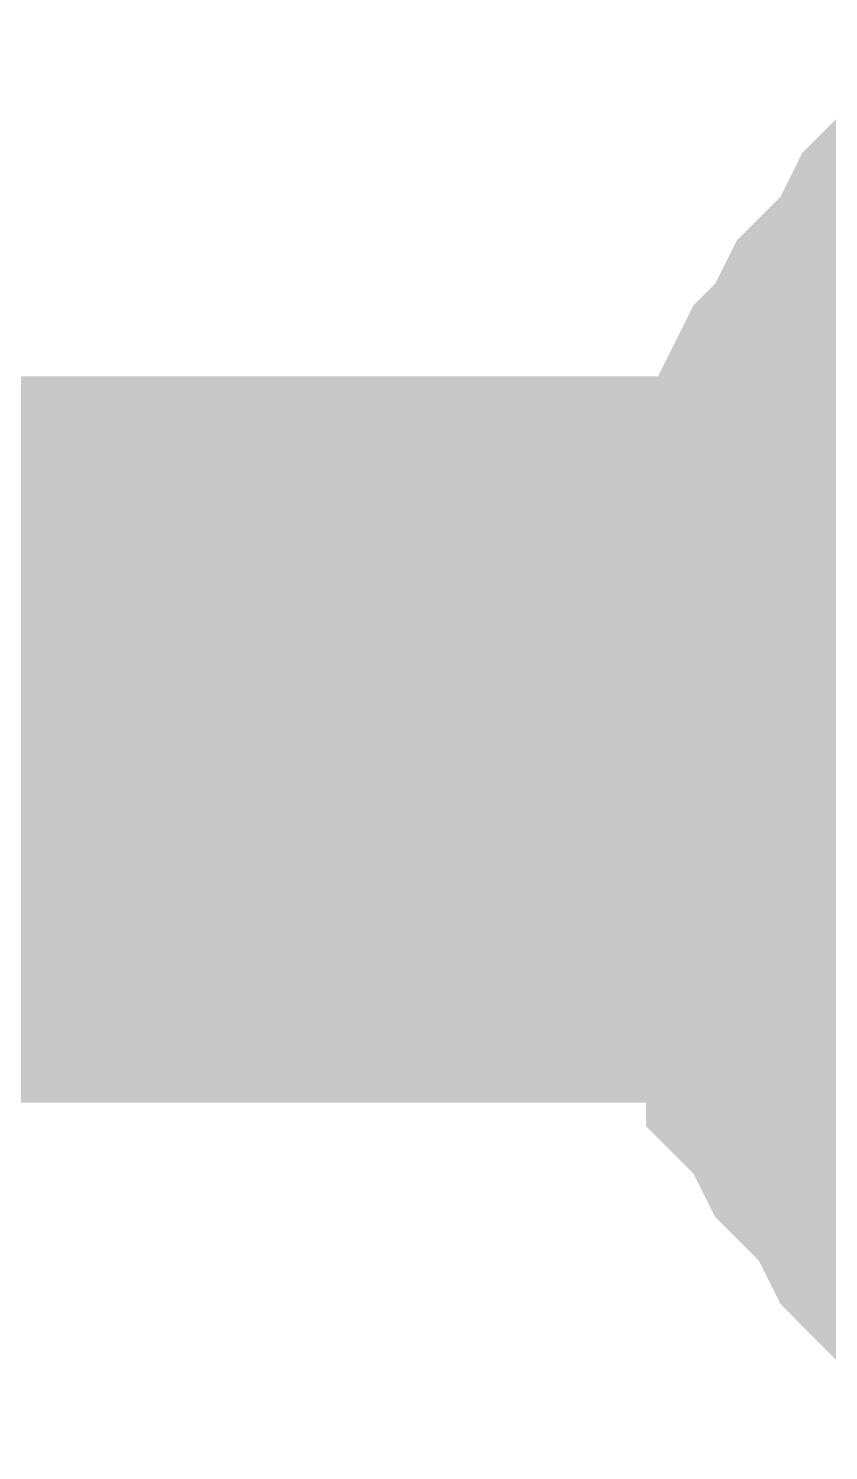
# Model space of a CAD drawing. Header units: inches. Extents: x 0 to 841, y 0 to 594.
# Drawn here: x 76.041 to 76.867, y 104.263 to 105.73 of the extents above; entities that cross this region are included whole.
import ezdxf

# ---------------------------------------------------------------- set-up
doc = ezdxf.new("R2010")
doc.units = ezdxf.units.IN
doc.layers.add('Sheet', color=255, linetype='Continuous')

msp = doc.modelspace()

# ---------------------------------------------------------------- linework, layer by layer
at = {"layer": 'Sheet'}
for points in [[(76.7608, 104.9966, 0.2997, 0.2997, 0), (76.7608, 105.0415, 0.2997, 0.2997, 0), (76.7608, 105.064, 0.2997, 0.2997, 0), (76.7608, 105.1089, 0.2997, 0.2997, 0), (76.7832, 105.1538, 0.2997, 0.2997, 0), (76.7832, 105.1763, 0.2997, 0.2997, 0), (76.8057, 105.2212, 0.2997, 0.2997, 0), (76.8057, 105.2436, 0.2997, 0.2997, 0), (76.8282, 105.2886, 0.2997, 0.2997, 0), (76.8282, 105.311, 0.2997, 0.2997, 0), (76.8506, 105.3559, 0.2997, 0.2997, 0), (76.8731, 105.3784, 0.2997, 0.2997, 0), (76.8955, 105.4233, 0.2997, 0.2997, 0), (76.918, 105.4458, 0.2997, 0.2997, 0), (76.9405, 105.4682, 0.2997, 0.2997, 0), (76.9629, 105.5132, 0.2997, 0.2997, 0), (76.9854, 105.5356, 0.2997, 0.2997, 0), (77.0078, 105.5581, 0.2997, 0.2997, 0), (77.0527, 105.5805, 0.2997, 0.2997, 0)], [(76.7608, 104.9966, 0.2997, 0.2997, 0), (76.7608, 105.0415, 0.2997, 0.2997, 0), (76.7608, 105.064, 0.2997, 0.2997, 0), (76.7608, 105.1089, 0.2997, 0.2997, 0), (76.7832, 105.1538, 0.2997, 0.2997, 0), (76.7832, 105.1763, 0.2997, 0.2997, 0), (76.8057, 105.2212, 0.2997, 0.2997, 0), (76.8057, 105.2436, 0.2997, 0.2997, 0), (76.8282, 105.2886, 0.2997, 0.2997, 0), (76.8282, 105.311, 0.2997, 0.2997, 0), (76.8506, 105.3559, 0.2997, 0.2997, 0), (76.8731, 105.3784, 0.2997, 0.2997, 0), (76.8955, 105.4233, 0.2997, 0.2997, 0), (76.918, 105.4458, 0.2997, 0.2997, 0), (76.9405, 105.4682, 0.2997, 0.2997, 0), (76.9629, 105.5132, 0.2997, 0.2997, 0), (76.9854, 105.5356, 0.2997, 0.2997, 0), (77.0078, 105.5581, 0.2997, 0.2997, 0), (77.0527, 105.5805, 0.2997, 0.2997, 0)], [(76.7608, 104.9966, 0.0991, 0.0991, 0), (76.7608, 105.0415, 0.0991, 0.0991, 0), (76.7608, 105.064, 0.0991, 0.0991, 0), (76.7608, 105.1089, 0.0991, 0.0991, 0), (76.7832, 105.1538, 0.0991, 0.0991, 0), (76.7832, 105.1763, 0.0991, 0.0991, 0), (76.8057, 105.2212, 0.0991, 0.0991, 0), (76.8057, 105.2436, 0.0991, 0.0991, 0), (76.8282, 105.2886, 0.0991, 0.0991, 0), (76.8282, 105.311, 0.0991, 0.0991, 0), (76.8506, 105.3559, 0.0991, 0.0991, 0), (76.8731, 105.3784, 0.0991, 0.0991, 0), (76.8955, 105.4233, 0.0991, 0.0991, 0), (76.918, 105.4458, 0.0991, 0.0991, 0)], [(76.7608, 104.9966, 0.0991, 0.0991, 0), (76.7608, 105.0415, 0.0991, 0.0991, 0), (76.7608, 105.064, 0.0991, 0.0991, 0), (76.7608, 105.1089, 0.0991, 0.0991, 0), (76.7832, 105.1538, 0.0991, 0.0991, 0), (76.7832, 105.1763, 0.0991, 0.0991, 0), (76.8057, 105.2212, 0.0991, 0.0991, 0), (76.8057, 105.2436, 0.0991, 0.0991, 0), (76.8282, 105.2886, 0.0991, 0.0991, 0), (76.8282, 105.311, 0.0991, 0.0991, 0), (76.8506, 105.3559, 0.0991, 0.0991, 0), (76.8731, 105.3784, 0.0991, 0.0991, 0), (76.8955, 105.4233, 0.0991, 0.0991, 0), (76.918, 105.4458, 0.0991, 0.0991, 0)], [(75.0315, 104.9966, 0.7493, 0.7493, 0), (77.5244, 104.9966, 0.7493, 0.7493, 0), (100.0271, 104.9966, 0.7493, 0.7493, 0)], [(77.0527, 104.4127, 0.2997, 0.2997, 0), (77.0078, 104.4351, 0.2997, 0.2997, 0), (76.9854, 104.4576, 0.2997, 0.2997, 0), (76.9629, 104.48, 0.2997, 0.2997, 0), (76.9405, 104.5025, 0.2997, 0.2997, 0), (76.918, 104.5474, 0.2997, 0.2997, 0), (76.8955, 104.5699, 0.2997, 0.2997, 0), (76.8731, 104.5923, 0.2997, 0.2997, 0), (76.8506, 104.6373, 0.2997, 0.2997, 0), (76.8282, 104.6597, 0.2997, 0.2997, 0), (76.8282, 104.7046, 0.2997, 0.2997, 0), (76.8057, 104.7271, 0.2997, 0.2997, 0), (76.8057, 104.772, 0.2997, 0.2997, 0), (76.7832, 104.7945, 0.2997, 0.2997, 0), (76.7832, 104.8394, 0.2997, 0.2997, 0), (76.7608, 104.8843, 0.2997, 0.2997, 0), (76.7608, 104.9068, 0.2997, 0.2997, 0), (76.7608, 104.9517, 0.2997, 0.2997, 0), (76.7608, 104.9966, 0.2997, 0.2997, 0)], [(76.7608, 104.9966, 0.2997, 0.2997, 0), (76.7608, 104.9966, 0.2997, 0.2997, 0)], [(77.0527, 104.4127, 0.2997, 0.2997, 0), (77.0078, 104.4351, 0.2997, 0.2997, 0), (76.9854, 104.4576, 0.2997, 0.2997, 0), (76.9629, 104.48, 0.2997, 0.2997, 0), (76.9405, 104.5025, 0.2997, 0.2997, 0), (76.918, 104.5474, 0.2997, 0.2997, 0), (76.8955, 104.5699, 0.2997, 0.2997, 0), (76.8731, 104.5923, 0.2997, 0.2997, 0), (76.8506, 104.6373, 0.2997, 0.2997, 0), (76.8282, 104.6597, 0.2997, 0.2997, 0), (76.8282, 104.7046, 0.2997, 0.2997, 0), (76.8057, 104.7271, 0.2997, 0.2997, 0), (76.8057, 104.772, 0.2997, 0.2997, 0), (76.7832, 104.7945, 0.2997, 0.2997, 0), (76.7832, 104.8394, 0.2997, 0.2997, 0), (76.7608, 104.8843, 0.2997, 0.2997, 0), (76.7608, 104.9068, 0.2997, 0.2997, 0), (76.7608, 104.9517, 0.2997, 0.2997, 0), (76.7608, 104.9966, 0.2997, 0.2997, 0)], [(76.7608, 104.9966, 0.2997, 0.2997, 0), (76.7608, 104.9966, 0.2997, 0.2997, 0)], [(76.918, 104.5474, 0.0991, 0.0991, 0), (76.8955, 104.5699, 0.0991, 0.0991, 0), (76.8731, 104.5923, 0.0991, 0.0991, 0), (76.8506, 104.6373, 0.0991, 0.0991, 0), (76.8282, 104.6597, 0.0991, 0.0991, 0), (76.8282, 104.7046, 0.0991, 0.0991, 0), (76.8057, 104.7271, 0.0991, 0.0991, 0), (76.8057, 104.772, 0.0991, 0.0991, 0), (76.7832, 104.7945, 0.0991, 0.0991, 0), (76.7832, 104.8394, 0.0991, 0.0991, 0), (76.7608, 104.8843, 0.0991, 0.0991, 0), (76.7608, 104.9068, 0.0991, 0.0991, 0), (76.7608, 104.9517, 0.0991, 0.0991, 0), (76.7608, 104.9966, 0.0991, 0.0991, 0)], [(76.7608, 104.9966, 0.0991, 0.0991, 0), (76.7608, 104.9966, 0.0991, 0.0991, 0)], [(76.918, 104.5474, 0.0991, 0.0991, 0), (76.8955, 104.5699, 0.0991, 0.0991, 0), (76.8731, 104.5923, 0.0991, 0.0991, 0), (76.8506, 104.6373, 0.0991, 0.0991, 0), (76.8282, 104.6597, 0.0991, 0.0991, 0), (76.8282, 104.7046, 0.0991, 0.0991, 0), (76.8057, 104.7271, 0.0991, 0.0991, 0), (76.8057, 104.772, 0.0991, 0.0991, 0), (76.7832, 104.7945, 0.0991, 0.0991, 0), (76.7832, 104.8394, 0.0991, 0.0991, 0), (76.7608, 104.8843, 0.0991, 0.0991, 0), (76.7608, 104.9068, 0.0991, 0.0991, 0), (76.7608, 104.9517, 0.0991, 0.0991, 0), (76.7608, 104.9966, 0.0991, 0.0991, 0)], [(76.7608, 104.9966, 0.0991, 0.0991, 0), (76.7608, 104.9966, 0.0991, 0.0991, 0)]]:
    msp.add_lwpolyline(points, format="xyseb", dxfattribs=at)

doc.saveas('drawing.dxf')
